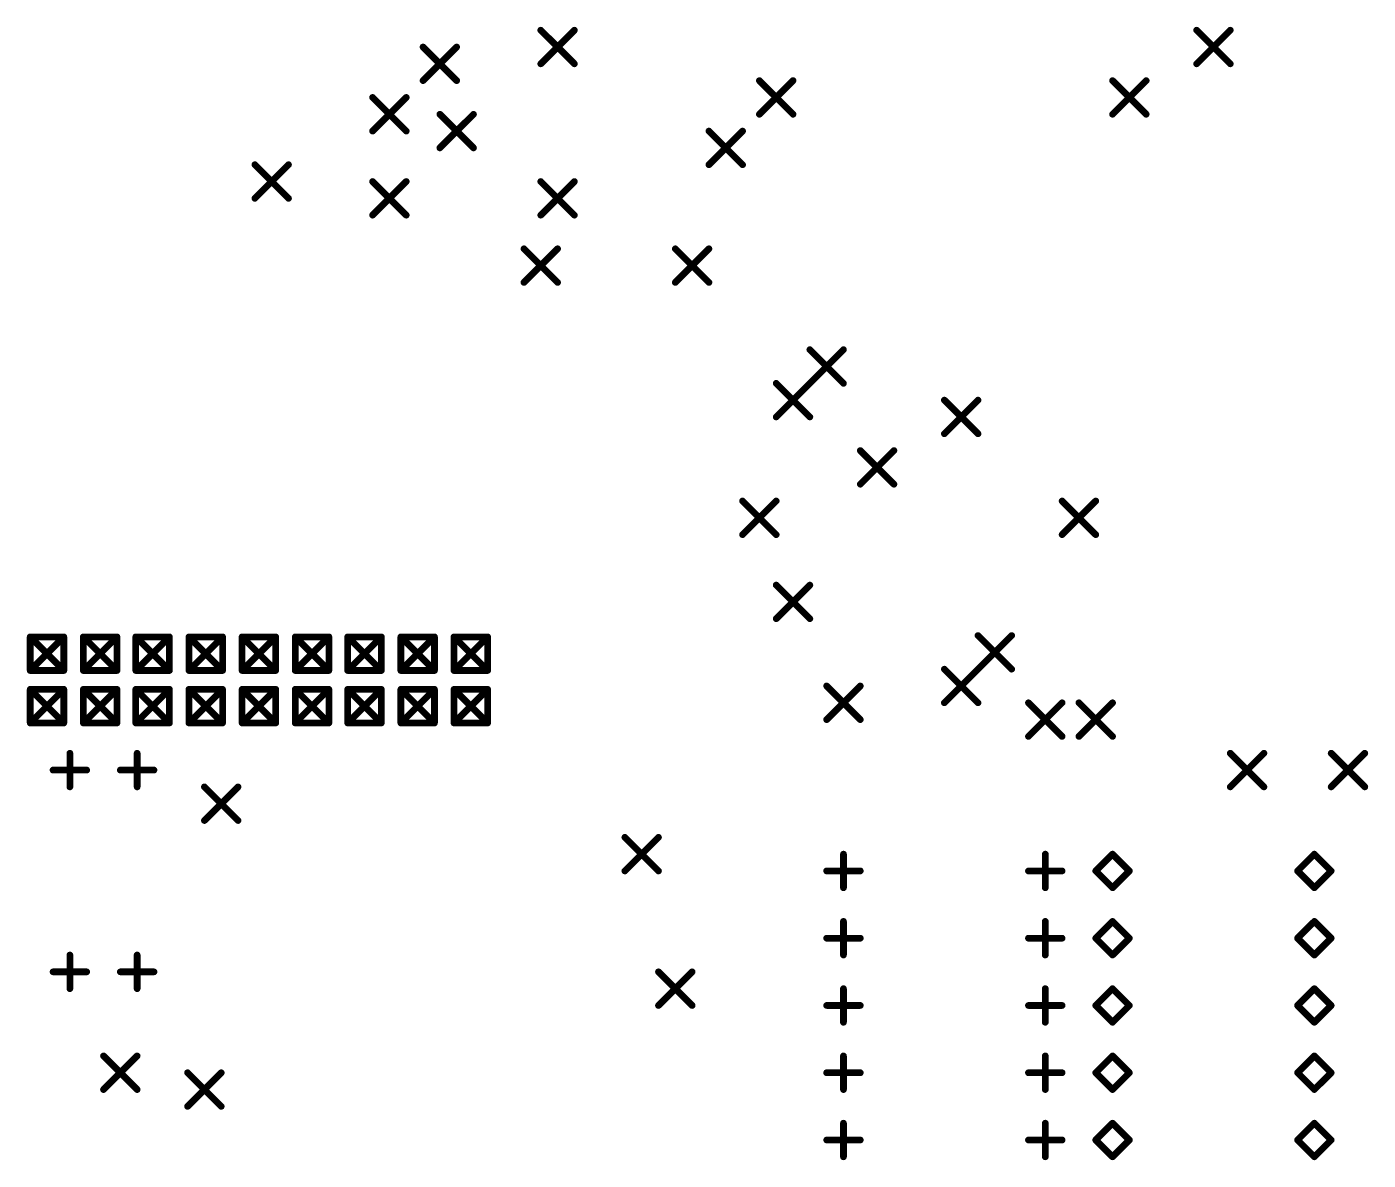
# Model space of a CAD drawing. Extents: x 0.17 to 7.45, y -1.34 to 4.7.
# Drawn here: x 1.982 to 3.976, y 1.391 to 3.076 of the extents above; entities that cross this region are included whole.
import ezdxf

# ---------------------------------------------------------------- set-up
doc = ezdxf.new("R2010")
doc.units = 0

msp = doc.modelspace()

# ---------------------------------------------------------------- linework, layer by layer
at = {"layer": 'DRD', "const_width": 0.01}
for points in [[(2.746, 3.071), (2.796, 3.021)], [(2.746, 3.021), (2.796, 3.071)], [(3.721, 3.071), (3.771, 3.021)], [(3.721, 3.021), (3.771, 3.071)], [(2.571, 3.046), (2.621, 2.996)], [(2.571, 2.996), (2.621, 3.046)], [(3.071, 2.996), (3.121, 2.946)], [(3.071, 2.946), (3.121, 2.996)], [(3.596, 2.996), (3.646, 2.946)], [(3.596, 2.946), (3.646, 2.996)], [(2.496, 2.971), (2.546, 2.921)], [(2.496, 2.921), (2.546, 2.971)], [(2.596, 2.946), (2.646, 2.896)], [(2.596, 2.896), (2.646, 2.946)], [(2.996, 2.921), (3.046, 2.871)], [(2.996, 2.871), (3.046, 2.921)], [(2.321, 2.871), (2.371, 2.821)], [(2.321, 2.821), (2.371, 2.871)], [(2.496, 2.846), (2.546, 2.796)], [(2.496, 2.796), (2.546, 2.846)], [(2.746, 2.846), (2.796, 2.796)], [(2.746, 2.796), (2.796, 2.846)], [(2.721, 2.746), (2.771, 2.696)], [(2.721, 2.696), (2.771, 2.746)], [(2.946, 2.746), (2.996, 2.696)], [(2.946, 2.696), (2.996, 2.746)], [(3.146, 2.596), (3.196, 2.546)], [(3.146, 2.546), (3.196, 2.596)], [(3.096, 2.546), (3.146, 2.496)], [(3.096, 2.496), (3.146, 2.546)], [(3.346, 2.521), (3.396, 2.471)], [(3.346, 2.471), (3.396, 2.521)], [(3.221, 2.446), (3.271, 2.396)], [(3.221, 2.396), (3.271, 2.446)], [(3.046, 2.371), (3.096, 2.321)], [(3.046, 2.321), (3.096, 2.371)], [(3.521, 2.371), (3.571, 2.321)], [(3.521, 2.321), (3.571, 2.371)], [(3.096, 2.246), (3.146, 2.196)], [(3.096, 2.196), (3.146, 2.246)], [(1.987, 2.169), (2.037, 2.119)], [(1.987, 2.119), (2.037, 2.169)], [(1.987, 2.169), (2.037, 2.169)], [(1.987, 2.119), (1.987, 2.169)], [(2.037, 2.169), (2.037, 2.119)], [(2.066, 2.169), (2.116, 2.119)], [(2.066, 2.119), (2.116, 2.169)], [(2.066, 2.169), (2.116, 2.169)], [(2.066, 2.119), (2.066, 2.169)], [(2.116, 2.169), (2.116, 2.119)], [(2.144, 2.169), (2.194, 2.119)], [(2.144, 2.119), (2.194, 2.169)], [(2.144, 2.169), (2.194, 2.169)], [(2.144, 2.119), (2.144, 2.169)], [(2.194, 2.169), (2.194, 2.119)], [(2.223, 2.169), (2.273, 2.119)], [(2.223, 2.119), (2.273, 2.169)], [(2.223, 2.169), (2.273, 2.169)], [(2.223, 2.119), (2.223, 2.169)], [(2.273, 2.169), (2.273, 2.119)], [(2.302, 2.169), (2.352, 2.119)], [(2.302, 2.119), (2.352, 2.169)], [(2.302, 2.169), (2.352, 2.169)], [(2.302, 2.119), (2.302, 2.169)], [(2.352, 2.169), (2.352, 2.119)], [(2.381, 2.169), (2.431, 2.119)], [(2.381, 2.119), (2.431, 2.169)], [(2.381, 2.169), (2.431, 2.169)], [(2.381, 2.119), (2.381, 2.169)], [(2.431, 2.169), (2.431, 2.119)], [(2.459, 2.169), (2.509, 2.119)], [(2.459, 2.119), (2.509, 2.169)], [(2.459, 2.169), (2.509, 2.169)], [(2.459, 2.119), (2.459, 2.169)], [(2.509, 2.169), (2.509, 2.119)], [(2.538, 2.169), (2.588, 2.119)], [(2.538, 2.119), (2.588, 2.169)], [(2.538, 2.169), (2.588, 2.169)], [(2.538, 2.119), (2.538, 2.169)], [(2.588, 2.169), (2.588, 2.119)], [(2.617, 2.169), (2.667, 2.119)], [(2.617, 2.119), (2.667, 2.169)], [(2.617, 2.169), (2.667, 2.169)], [(2.617, 2.119), (2.617, 2.169)], [(2.667, 2.169), (2.667, 2.119)], [(3.396, 2.171), (3.446, 2.121)], [(3.396, 2.121), (3.446, 2.171)], [(2.037, 2.119), (1.987, 2.119)], [(2.116, 2.119), (2.066, 2.119)], [(2.194, 2.119), (2.144, 2.119)], [(2.273, 2.119), (2.223, 2.119)], [(2.352, 2.119), (2.302, 2.119)], [(2.431, 2.119), (2.381, 2.119)], [(2.509, 2.119), (2.459, 2.119)], [(2.588, 2.119), (2.538, 2.119)], [(2.667, 2.119), (2.617, 2.119)], [(3.346, 2.121), (3.396, 2.071)], [(3.346, 2.071), (3.396, 2.121)], [(1.987, 2.091), (2.037, 2.041)], [(1.987, 2.041), (2.037, 2.091)], [(1.987, 2.091), (2.037, 2.091)], [(1.987, 2.041), (1.987, 2.091)], [(2.037, 2.091), (2.037, 2.041)], [(2.066, 2.091), (2.116, 2.041)], [(2.066, 2.041), (2.116, 2.091)], [(2.066, 2.091), (2.116, 2.091)], [(2.066, 2.041), (2.066, 2.091)], [(2.116, 2.091), (2.116, 2.041)], [(2.144, 2.091), (2.194, 2.041)], [(2.144, 2.041), (2.194, 2.091)], [(2.144, 2.091), (2.194, 2.091)], [(2.144, 2.041), (2.144, 2.091)], [(2.194, 2.091), (2.194, 2.041)], [(2.223, 2.091), (2.273, 2.041)], [(2.223, 2.041), (2.273, 2.091)], [(2.223, 2.091), (2.273, 2.091)], [(2.223, 2.041), (2.223, 2.091)], [(2.273, 2.091), (2.273, 2.041)], [(2.302, 2.091), (2.352, 2.041)], [(2.302, 2.041), (2.352, 2.091)], [(2.302, 2.091), (2.352, 2.091)], [(2.302, 2.041), (2.302, 2.091)], [(2.352, 2.091), (2.352, 2.041)], [(2.381, 2.091), (2.431, 2.041)], [(2.381, 2.041), (2.431, 2.091)], [(2.381, 2.091), (2.431, 2.091)], [(2.381, 2.041), (2.381, 2.091)], [(2.431, 2.091), (2.431, 2.041)], [(2.459, 2.091), (2.509, 2.041)], [(2.459, 2.041), (2.509, 2.091)], [(2.459, 2.091), (2.509, 2.091)], [(2.459, 2.041), (2.459, 2.091)], [(2.509, 2.091), (2.509, 2.041)], [(2.538, 2.091), (2.588, 2.041)], [(2.538, 2.041), (2.588, 2.091)], [(2.538, 2.091), (2.588, 2.091)], [(2.538, 2.041), (2.538, 2.091)], [(2.588, 2.091), (2.588, 2.041)], [(2.617, 2.091), (2.667, 2.041)], [(2.617, 2.041), (2.667, 2.091)], [(2.617, 2.091), (2.667, 2.091)], [(2.617, 2.041), (2.617, 2.091)], [(2.667, 2.091), (2.667, 2.041)], [(3.171, 2.096), (3.221, 2.046)], [(3.171, 2.046), (3.221, 2.096)], [(3.471, 2.071), (3.521, 2.021)], [(3.471, 2.021), (3.521, 2.071)], [(3.546, 2.071), (3.596, 2.021)], [(3.546, 2.021), (3.596, 2.071)], [(2.037, 2.041), (1.987, 2.041)], [(2.116, 2.041), (2.066, 2.041)], [(2.194, 2.041), (2.144, 2.041)], [(2.273, 2.041), (2.223, 2.041)], [(2.352, 2.041), (2.302, 2.041)], [(2.431, 2.041), (2.381, 2.041)], [(2.509, 2.041), (2.459, 2.041)], [(2.588, 2.041), (2.538, 2.041)], [(2.667, 2.041), (2.617, 2.041)], [(2.046, 1.946), (2.046, 1.996)], [(2.146, 1.946), (2.146, 1.996)], [(3.771, 1.996), (3.821, 1.946)], [(3.771, 1.946), (3.821, 1.996)], [(3.921, 1.996), (3.971, 1.946)], [(3.921, 1.946), (3.971, 1.996)], [(2.021, 1.971), (2.071, 1.971)], [(2.121, 1.971), (2.171, 1.971)], [(2.246, 1.946), (2.296, 1.896)], [(2.246, 1.896), (2.296, 1.946)], [(2.871, 1.871), (2.921, 1.821)], [(2.871, 1.821), (2.921, 1.871)], [(3.196, 1.796), (3.196, 1.846)], [(3.496, 1.796), (3.496, 1.846)], [(3.571, 1.821), (3.596, 1.846)], [(3.596, 1.846), (3.621, 1.821)], [(3.871, 1.821), (3.896, 1.846)], [(3.896, 1.846), (3.921, 1.821)], [(3.171, 1.821), (3.221, 1.821)], [(3.471, 1.821), (3.521, 1.821)], [(3.596, 1.796), (3.571, 1.821)], [(3.621, 1.821), (3.596, 1.796)], [(3.896, 1.796), (3.871, 1.821)], [(3.921, 1.821), (3.896, 1.796)], [(3.196, 1.696), (3.196, 1.746)], [(3.496, 1.696), (3.496, 1.746)], [(3.571, 1.721), (3.596, 1.746)], [(3.596, 1.746), (3.621, 1.721)], [(3.871, 1.721), (3.896, 1.746)], [(3.896, 1.746), (3.921, 1.721)], [(3.171, 1.721), (3.221, 1.721)], [(3.471, 1.721), (3.521, 1.721)], [(3.596, 1.696), (3.571, 1.721)], [(3.621, 1.721), (3.596, 1.696)], [(3.896, 1.696), (3.871, 1.721)], [(3.921, 1.721), (3.896, 1.696)], [(2.046, 1.646), (2.046, 1.696)], [(2.146, 1.646), (2.146, 1.696)], [(2.021, 1.671), (2.071, 1.671)], [(2.121, 1.671), (2.171, 1.671)], [(2.921, 1.671), (2.971, 1.621)], [(2.921, 1.621), (2.971, 1.671)], [(3.196, 1.596), (3.196, 1.646)], [(3.496, 1.596), (3.496, 1.646)], [(3.571, 1.621), (3.596, 1.646)], [(3.596, 1.646), (3.621, 1.621)], [(3.871, 1.621), (3.896, 1.646)], [(3.896, 1.646), (3.921, 1.621)], [(3.171, 1.621), (3.221, 1.621)], [(3.471, 1.621), (3.521, 1.621)], [(3.596, 1.596), (3.571, 1.621)], [(3.621, 1.621), (3.596, 1.596)], [(3.896, 1.596), (3.871, 1.621)], [(3.921, 1.621), (3.896, 1.596)], [(2.096, 1.546), (2.146, 1.496)], [(2.096, 1.496), (2.146, 1.546)], [(3.196, 1.496), (3.196, 1.546)], [(3.496, 1.496), (3.496, 1.546)], [(3.571, 1.521), (3.596, 1.546)], [(3.596, 1.546), (3.621, 1.521)], [(3.871, 1.521), (3.896, 1.546)], [(3.896, 1.546), (3.921, 1.521)], [(2.221, 1.521), (2.271, 1.471)], [(2.221, 1.471), (2.271, 1.521)], [(3.171, 1.521), (3.221, 1.521)], [(3.471, 1.521), (3.521, 1.521)], [(3.596, 1.496), (3.571, 1.521)], [(3.621, 1.521), (3.596, 1.496)], [(3.896, 1.496), (3.871, 1.521)], [(3.921, 1.521), (3.896, 1.496)], [(3.196, 1.396), (3.196, 1.446)], [(3.496, 1.396), (3.496, 1.446)], [(3.571, 1.421), (3.596, 1.446)], [(3.596, 1.446), (3.621, 1.421)], [(3.871, 1.421), (3.896, 1.446)], [(3.896, 1.446), (3.921, 1.421)], [(3.171, 1.421), (3.221, 1.421)], [(3.471, 1.421), (3.521, 1.421)], [(3.596, 1.396), (3.571, 1.421)], [(3.621, 1.421), (3.596, 1.396)], [(3.896, 1.396), (3.871, 1.421)], [(3.921, 1.421), (3.896, 1.396)]]:
    msp.add_lwpolyline(points, dxfattribs=at)
at = {"layer": 'DRD', "const_width": 0.005}
for points in [[(2.7435, 3.071, 1), (2.7485, 3.071, 1)], [(2.7935, 3.071, 1), (2.7985, 3.071, 1)], [(3.7185, 3.071, 1), (3.7235, 3.071, 1)], [(3.7685, 3.071, 1), (3.7735, 3.071, 1)], [(2.5685, 3.046, 1), (2.5735, 3.046, 1)], [(2.6185, 3.046, 1), (2.6235, 3.046, 1)], [(2.7435, 3.021, 1), (2.7485, 3.021, 1)], [(2.7935, 3.021, 1), (2.7985, 3.021, 1)], [(3.7185, 3.021, 1), (3.7235, 3.021, 1)], [(3.7685, 3.021, 1), (3.7735, 3.021, 1)], [(2.5685, 2.996, 1), (2.5735, 2.996, 1)], [(2.6185, 2.996, 1), (2.6235, 2.996, 1)], [(3.0685, 2.996, 1), (3.0735, 2.996, 1)], [(3.1185, 2.996, 1), (3.1235, 2.996, 1)], [(3.5935, 2.996, 1), (3.5985, 2.996, 1)], [(3.6435, 2.996, 1), (3.6485, 2.996, 1)], [(2.4935, 2.971, 1), (2.4985, 2.971, 1)], [(2.5435, 2.971, 1), (2.5485, 2.971, 1)], [(2.5935, 2.946, 1), (2.5985, 2.946, 1)], [(2.6435, 2.946, 1), (2.6485, 2.946, 1)], [(3.0685, 2.946, 1), (3.0735, 2.946, 1)], [(3.1185, 2.946, 1), (3.1235, 2.946, 1)], [(3.5935, 2.946, 1), (3.5985, 2.946, 1)], [(3.6435, 2.946, 1), (3.6485, 2.946, 1)], [(2.4935, 2.921, 1), (2.4985, 2.921, 1)], [(2.5435, 2.921, 1), (2.5485, 2.921, 1)], [(2.9935, 2.921, 1), (2.9985, 2.921, 1)], [(3.0435, 2.921, 1), (3.0485, 2.921, 1)], [(2.5935, 2.896, 1), (2.5985, 2.896, 1)], [(2.6435, 2.896, 1), (2.6485, 2.896, 1)], [(2.3185, 2.871, 1), (2.3235, 2.871, 1)], [(2.3685, 2.871, 1), (2.3735, 2.871, 1)], [(2.9935, 2.871, 1), (2.9985, 2.871, 1)], [(3.0435, 2.871, 1), (3.0485, 2.871, 1)], [(2.4935, 2.846, 1), (2.4985, 2.846, 1)], [(2.5435, 2.846, 1), (2.5485, 2.846, 1)], [(2.7435, 2.846, 1), (2.7485, 2.846, 1)], [(2.7935, 2.846, 1), (2.7985, 2.846, 1)], [(2.3185, 2.821, 1), (2.3235, 2.821, 1)], [(2.3685, 2.821, 1), (2.3735, 2.821, 1)], [(2.4935, 2.796, 1), (2.4985, 2.796, 1)], [(2.5435, 2.796, 1), (2.5485, 2.796, 1)], [(2.7435, 2.796, 1), (2.7485, 2.796, 1)], [(2.7935, 2.796, 1), (2.7985, 2.796, 1)], [(2.7185, 2.746, 1), (2.7235, 2.746, 1)], [(2.7685, 2.746, 1), (2.7735, 2.746, 1)], [(2.9435, 2.746, 1), (2.9485, 2.746, 1)], [(2.9935, 2.746, 1), (2.9985, 2.746, 1)], [(2.7185, 2.696, 1), (2.7235, 2.696, 1)], [(2.7685, 2.696, 1), (2.7735, 2.696, 1)], [(2.9435, 2.696, 1), (2.9485, 2.696, 1)], [(2.9935, 2.696, 1), (2.9985, 2.696, 1)], [(3.1435, 2.596, 1), (3.1485, 2.596, 1)], [(3.1935, 2.596, 1), (3.1985, 2.596, 1)], [(3.0935, 2.546, 1), (3.0985, 2.546, 1)], [(3.1435, 2.546, 1), (3.1485, 2.546, 1)], [(3.1435, 2.546, 1), (3.1485, 2.546, 1)], [(3.1935, 2.546, 1), (3.1985, 2.546, 1)], [(3.3435, 2.521, 1), (3.3485, 2.521, 1)], [(3.3935, 2.521, 1), (3.3985, 2.521, 1)], [(3.0935, 2.496, 1), (3.0985, 2.496, 1)], [(3.1435, 2.496, 1), (3.1485, 2.496, 1)], [(3.3435, 2.471, 1), (3.3485, 2.471, 1)], [(3.3935, 2.471, 1), (3.3985, 2.471, 1)], [(3.2185, 2.446, 1), (3.2235, 2.446, 1)], [(3.2685, 2.446, 1), (3.2735, 2.446, 1)], [(3.2185, 2.396, 1), (3.2235, 2.396, 1)], [(3.2685, 2.396, 1), (3.2735, 2.396, 1)], [(3.0435, 2.371, 1), (3.0485, 2.371, 1)], [(3.0935, 2.371, 1), (3.0985, 2.371, 1)], [(3.5185, 2.371, 1), (3.5235, 2.371, 1)], [(3.5685, 2.371, 1), (3.5735, 2.371, 1)], [(3.0435, 2.321, 1), (3.0485, 2.321, 1)], [(3.0935, 2.321, 1), (3.0985, 2.321, 1)], [(3.5185, 2.321, 1), (3.5235, 2.321, 1)], [(3.5685, 2.321, 1), (3.5735, 2.321, 1)], [(3.0935, 2.246, 1), (3.0985, 2.246, 1)], [(3.1435, 2.246, 1), (3.1485, 2.246, 1)], [(3.0935, 2.196, 1), (3.0985, 2.196, 1)], [(3.1435, 2.196, 1), (3.1485, 2.196, 1)], [(1.9845, 2.169, 1), (1.9895, 2.169, 1)], [(1.9845, 2.169, 1), (1.9895, 2.169, 1)], [(1.9845, 2.169, 1), (1.9895, 2.169, 1)], [(2.0345, 2.169, 1), (2.0395, 2.169, 1)], [(2.0345, 2.169, 1), (2.0395, 2.169, 1)], [(2.0345, 2.169, 1), (2.0395, 2.169, 1)], [(2.0635, 2.169, 1), (2.0685, 2.169, 1)], [(2.0635, 2.169, 1), (2.0685, 2.169, 1)], [(2.0635, 2.169, 1), (2.0685, 2.169, 1)], [(2.1135, 2.169, 1), (2.1185, 2.169, 1)], [(2.1135, 2.169, 1), (2.1185, 2.169, 1)], [(2.1135, 2.169, 1), (2.1185, 2.169, 1)], [(2.1415, 2.169, 1), (2.1465, 2.169, 1)], [(2.1415, 2.169, 1), (2.1465, 2.169, 1)], [(2.1415, 2.169, 1), (2.1465, 2.169, 1)], [(2.1915, 2.169, 1), (2.1965, 2.169, 1)], [(2.1915, 2.169, 1), (2.1965, 2.169, 1)], [(2.1915, 2.169, 1), (2.1965, 2.169, 1)], [(2.2205, 2.169, 1), (2.2255, 2.169, 1)], [(2.2205, 2.169, 1), (2.2255, 2.169, 1)], [(2.2205, 2.169, 1), (2.2255, 2.169, 1)], [(2.2705, 2.169, 1), (2.2755, 2.169, 1)], [(2.2705, 2.169, 1), (2.2755, 2.169, 1)], [(2.2705, 2.169, 1), (2.2755, 2.169, 1)], [(2.2995, 2.169, 1), (2.3045, 2.169, 1)], [(2.2995, 2.169, 1), (2.3045, 2.169, 1)], [(2.2995, 2.169, 1), (2.3045, 2.169, 1)], [(2.3495, 2.169, 1), (2.3545, 2.169, 1)], [(2.3495, 2.169, 1), (2.3545, 2.169, 1)], [(2.3495, 2.169, 1), (2.3545, 2.169, 1)], [(2.3785, 2.169, 1), (2.3835, 2.169, 1)], [(2.3785, 2.169, 1), (2.3835, 2.169, 1)], [(2.3785, 2.169, 1), (2.3835, 2.169, 1)], [(2.4285, 2.169, 1), (2.4335, 2.169, 1)], [(2.4285, 2.169, 1), (2.4335, 2.169, 1)], [(2.4285, 2.169, 1), (2.4335, 2.169, 1)], [(2.4565, 2.169, 1), (2.4615, 2.169, 1)], [(2.4565, 2.169, 1), (2.4615, 2.169, 1)], [(2.4565, 2.169, 1), (2.4615, 2.169, 1)], [(2.5065, 2.169, 1), (2.5115, 2.169, 1)], [(2.5065, 2.169, 1), (2.5115, 2.169, 1)], [(2.5065, 2.169, 1), (2.5115, 2.169, 1)], [(2.5355, 2.169, 1), (2.5405, 2.169, 1)], [(2.5355, 2.169, 1), (2.5405, 2.169, 1)], [(2.5355, 2.169, 1), (2.5405, 2.169, 1)], [(2.5855, 2.169, 1), (2.5905, 2.169, 1)], [(2.5855, 2.169, 1), (2.5905, 2.169, 1)], [(2.5855, 2.169, 1), (2.5905, 2.169, 1)], [(2.6145, 2.169, 1), (2.6195, 2.169, 1)], [(2.6145, 2.169, 1), (2.6195, 2.169, 1)], [(2.6145, 2.169, 1), (2.6195, 2.169, 1)], [(2.6645, 2.169, 1), (2.6695, 2.169, 1)], [(2.6645, 2.169, 1), (2.6695, 2.169, 1)], [(2.6645, 2.169, 1), (2.6695, 2.169, 1)], [(3.3935, 2.171, 1), (3.3985, 2.171, 1)], [(3.4435, 2.171, 1), (3.4485, 2.171, 1)], [(1.9845, 2.119, 1), (1.9895, 2.119, 1)], [(1.9845, 2.119, 1), (1.9895, 2.119, 1)], [(1.9845, 2.119, 1), (1.9895, 2.119, 1)], [(2.0345, 2.119, 1), (2.0395, 2.119, 1)], [(2.0345, 2.119, 1), (2.0395, 2.119, 1)], [(2.0345, 2.119, 1), (2.0395, 2.119, 1)], [(2.0635, 2.119, 1), (2.0685, 2.119, 1)], [(2.0635, 2.119, 1), (2.0685, 2.119, 1)], [(2.0635, 2.119, 1), (2.0685, 2.119, 1)], [(2.1135, 2.119, 1), (2.1185, 2.119, 1)], [(2.1135, 2.119, 1), (2.1185, 2.119, 1)], [(2.1135, 2.119, 1), (2.1185, 2.119, 1)], [(2.1415, 2.119, 1), (2.1465, 2.119, 1)], [(2.1415, 2.119, 1), (2.1465, 2.119, 1)], [(2.1415, 2.119, 1), (2.1465, 2.119, 1)], [(2.1915, 2.119, 1), (2.1965, 2.119, 1)], [(2.1915, 2.119, 1), (2.1965, 2.119, 1)], [(2.1915, 2.119, 1), (2.1965, 2.119, 1)], [(2.2205, 2.119, 1), (2.2255, 2.119, 1)], [(2.2205, 2.119, 1), (2.2255, 2.119, 1)], [(2.2205, 2.119, 1), (2.2255, 2.119, 1)], [(2.2705, 2.119, 1), (2.2755, 2.119, 1)], [(2.2705, 2.119, 1), (2.2755, 2.119, 1)], [(2.2705, 2.119, 1), (2.2755, 2.119, 1)], [(2.2995, 2.119, 1), (2.3045, 2.119, 1)], [(2.2995, 2.119, 1), (2.3045, 2.119, 1)], [(2.2995, 2.119, 1), (2.3045, 2.119, 1)], [(2.3495, 2.119, 1), (2.3545, 2.119, 1)], [(2.3495, 2.119, 1), (2.3545, 2.119, 1)], [(2.3495, 2.119, 1), (2.3545, 2.119, 1)], [(2.3785, 2.119, 1), (2.3835, 2.119, 1)], [(2.3785, 2.119, 1), (2.3835, 2.119, 1)], [(2.3785, 2.119, 1), (2.3835, 2.119, 1)], [(2.4285, 2.119, 1), (2.4335, 2.119, 1)], [(2.4285, 2.119, 1), (2.4335, 2.119, 1)], [(2.4285, 2.119, 1), (2.4335, 2.119, 1)], [(2.4565, 2.119, 1), (2.4615, 2.119, 1)], [(2.4565, 2.119, 1), (2.4615, 2.119, 1)], [(2.4565, 2.119, 1), (2.4615, 2.119, 1)], [(2.5065, 2.119, 1), (2.5115, 2.119, 1)], [(2.5065, 2.119, 1), (2.5115, 2.119, 1)], [(2.5065, 2.119, 1), (2.5115, 2.119, 1)], [(2.5355, 2.119, 1), (2.5405, 2.119, 1)], [(2.5355, 2.119, 1), (2.5405, 2.119, 1)], [(2.5355, 2.119, 1), (2.5405, 2.119, 1)], [(2.5855, 2.119, 1), (2.5905, 2.119, 1)], [(2.5855, 2.119, 1), (2.5905, 2.119, 1)], [(2.5855, 2.119, 1), (2.5905, 2.119, 1)], [(2.6145, 2.119, 1), (2.6195, 2.119, 1)], [(2.6145, 2.119, 1), (2.6195, 2.119, 1)], [(2.6145, 2.119, 1), (2.6195, 2.119, 1)], [(2.6645, 2.119, 1), (2.6695, 2.119, 1)], [(2.6645, 2.119, 1), (2.6695, 2.119, 1)], [(2.6645, 2.119, 1), (2.6695, 2.119, 1)], [(3.3435, 2.121, 1), (3.3485, 2.121, 1)], [(3.3935, 2.121, 1), (3.3985, 2.121, 1)], [(3.3935, 2.121, 1), (3.3985, 2.121, 1)], [(3.4435, 2.121, 1), (3.4485, 2.121, 1)], [(1.9845, 2.091, 1), (1.9895, 2.091, 1)], [(1.9845, 2.091, 1), (1.9895, 2.091, 1)], [(1.9845, 2.091, 1), (1.9895, 2.091, 1)], [(2.0345, 2.091, 1), (2.0395, 2.091, 1)], [(2.0345, 2.091, 1), (2.0395, 2.091, 1)], [(2.0345, 2.091, 1), (2.0395, 2.091, 1)], [(2.0635, 2.091, 1), (2.0685, 2.091, 1)], [(2.0635, 2.091, 1), (2.0685, 2.091, 1)], [(2.0635, 2.091, 1), (2.0685, 2.091, 1)], [(2.1135, 2.091, 1), (2.1185, 2.091, 1)], [(2.1135, 2.091, 1), (2.1185, 2.091, 1)], [(2.1135, 2.091, 1), (2.1185, 2.091, 1)], [(2.1415, 2.091, 1), (2.1465, 2.091, 1)], [(2.1415, 2.091, 1), (2.1465, 2.091, 1)], [(2.1415, 2.091, 1), (2.1465, 2.091, 1)], [(2.1915, 2.091, 1), (2.1965, 2.091, 1)], [(2.1915, 2.091, 1), (2.1965, 2.091, 1)], [(2.1915, 2.091, 1), (2.1965, 2.091, 1)], [(2.2205, 2.091, 1), (2.2255, 2.091, 1)], [(2.2205, 2.091, 1), (2.2255, 2.091, 1)], [(2.2205, 2.091, 1), (2.2255, 2.091, 1)], [(2.2705, 2.091, 1), (2.2755, 2.091, 1)], [(2.2705, 2.091, 1), (2.2755, 2.091, 1)], [(2.2705, 2.091, 1), (2.2755, 2.091, 1)], [(2.2995, 2.091, 1), (2.3045, 2.091, 1)], [(2.2995, 2.091, 1), (2.3045, 2.091, 1)], [(2.2995, 2.091, 1), (2.3045, 2.091, 1)], [(2.3495, 2.091, 1), (2.3545, 2.091, 1)], [(2.3495, 2.091, 1), (2.3545, 2.091, 1)], [(2.3495, 2.091, 1), (2.3545, 2.091, 1)], [(2.3785, 2.091, 1), (2.3835, 2.091, 1)], [(2.3785, 2.091, 1), (2.3835, 2.091, 1)], [(2.3785, 2.091, 1), (2.3835, 2.091, 1)], [(2.4285, 2.091, 1), (2.4335, 2.091, 1)], [(2.4285, 2.091, 1), (2.4335, 2.091, 1)], [(2.4285, 2.091, 1), (2.4335, 2.091, 1)], [(2.4565, 2.091, 1), (2.4615, 2.091, 1)], [(2.4565, 2.091, 1), (2.4615, 2.091, 1)], [(2.4565, 2.091, 1), (2.4615, 2.091, 1)], [(2.5065, 2.091, 1), (2.5115, 2.091, 1)], [(2.5065, 2.091, 1), (2.5115, 2.091, 1)], [(2.5065, 2.091, 1), (2.5115, 2.091, 1)], [(2.5355, 2.091, 1), (2.5405, 2.091, 1)], [(2.5355, 2.091, 1), (2.5405, 2.091, 1)], [(2.5355, 2.091, 1), (2.5405, 2.091, 1)], [(2.5855, 2.091, 1), (2.5905, 2.091, 1)], [(2.5855, 2.091, 1), (2.5905, 2.091, 1)], [(2.5855, 2.091, 1), (2.5905, 2.091, 1)], [(2.6145, 2.091, 1), (2.6195, 2.091, 1)], [(2.6145, 2.091, 1), (2.6195, 2.091, 1)], [(2.6145, 2.091, 1), (2.6195, 2.091, 1)], [(2.6645, 2.091, 1), (2.6695, 2.091, 1)], [(2.6645, 2.091, 1), (2.6695, 2.091, 1)], [(2.6645, 2.091, 1), (2.6695, 2.091, 1)], [(3.1685, 2.096, 1), (3.1735, 2.096, 1)], [(3.2185, 2.096, 1), (3.2235, 2.096, 1)], [(3.3435, 2.071, 1), (3.3485, 2.071, 1)], [(3.3935, 2.071, 1), (3.3985, 2.071, 1)], [(3.4685, 2.071, 1), (3.4735, 2.071, 1)], [(3.5185, 2.071, 1), (3.5235, 2.071, 1)], [(3.5435, 2.071, 1), (3.5485, 2.071, 1)], [(3.5935, 2.071, 1), (3.5985, 2.071, 1)], [(1.9845, 2.041, 1), (1.9895, 2.041, 1)], [(1.9845, 2.041, 1), (1.9895, 2.041, 1)], [(1.9845, 2.041, 1), (1.9895, 2.041, 1)], [(2.0345, 2.041, 1), (2.0395, 2.041, 1)], [(2.0345, 2.041, 1), (2.0395, 2.041, 1)], [(2.0345, 2.041, 1), (2.0395, 2.041, 1)], [(2.0635, 2.041, 1), (2.0685, 2.041, 1)], [(2.0635, 2.041, 1), (2.0685, 2.041, 1)], [(2.0635, 2.041, 1), (2.0685, 2.041, 1)], [(2.1135, 2.041, 1), (2.1185, 2.041, 1)], [(2.1135, 2.041, 1), (2.1185, 2.041, 1)], [(2.1135, 2.041, 1), (2.1185, 2.041, 1)], [(2.1415, 2.041, 1), (2.1465, 2.041, 1)], [(2.1415, 2.041, 1), (2.1465, 2.041, 1)], [(2.1415, 2.041, 1), (2.1465, 2.041, 1)], [(2.1915, 2.041, 1), (2.1965, 2.041, 1)], [(2.1915, 2.041, 1), (2.1965, 2.041, 1)], [(2.1915, 2.041, 1), (2.1965, 2.041, 1)], [(2.2205, 2.041, 1), (2.2255, 2.041, 1)], [(2.2205, 2.041, 1), (2.2255, 2.041, 1)], [(2.2205, 2.041, 1), (2.2255, 2.041, 1)], [(2.2705, 2.041, 1), (2.2755, 2.041, 1)], [(2.2705, 2.041, 1), (2.2755, 2.041, 1)], [(2.2705, 2.041, 1), (2.2755, 2.041, 1)], [(2.2995, 2.041, 1), (2.3045, 2.041, 1)], [(2.2995, 2.041, 1), (2.3045, 2.041, 1)], [(2.2995, 2.041, 1), (2.3045, 2.041, 1)], [(2.3495, 2.041, 1), (2.3545, 2.041, 1)], [(2.3495, 2.041, 1), (2.3545, 2.041, 1)], [(2.3495, 2.041, 1), (2.3545, 2.041, 1)], [(2.3785, 2.041, 1), (2.3835, 2.041, 1)], [(2.3785, 2.041, 1), (2.3835, 2.041, 1)], [(2.3785, 2.041, 1), (2.3835, 2.041, 1)], [(2.4285, 2.041, 1), (2.4335, 2.041, 1)], [(2.4285, 2.041, 1), (2.4335, 2.041, 1)], [(2.4285, 2.041, 1), (2.4335, 2.041, 1)], [(2.4565, 2.041, 1), (2.4615, 2.041, 1)], [(2.4565, 2.041, 1), (2.4615, 2.041, 1)], [(2.4565, 2.041, 1), (2.4615, 2.041, 1)], [(2.5065, 2.041, 1), (2.5115, 2.041, 1)], [(2.5065, 2.041, 1), (2.5115, 2.041, 1)], [(2.5065, 2.041, 1), (2.5115, 2.041, 1)], [(2.5355, 2.041, 1), (2.5405, 2.041, 1)], [(2.5355, 2.041, 1), (2.5405, 2.041, 1)], [(2.5355, 2.041, 1), (2.5405, 2.041, 1)], [(2.5855, 2.041, 1), (2.5905, 2.041, 1)], [(2.5855, 2.041, 1), (2.5905, 2.041, 1)], [(2.5855, 2.041, 1), (2.5905, 2.041, 1)], [(2.6145, 2.041, 1), (2.6195, 2.041, 1)], [(2.6145, 2.041, 1), (2.6195, 2.041, 1)], [(2.6145, 2.041, 1), (2.6195, 2.041, 1)], [(2.6645, 2.041, 1), (2.6695, 2.041, 1)], [(2.6645, 2.041, 1), (2.6695, 2.041, 1)], [(2.6645, 2.041, 1), (2.6695, 2.041, 1)], [(3.1685, 2.046, 1), (3.1735, 2.046, 1)], [(3.2185, 2.046, 1), (3.2235, 2.046, 1)], [(3.4685, 2.021, 1), (3.4735, 2.021, 1)], [(3.5185, 2.021, 1), (3.5235, 2.021, 1)], [(3.5435, 2.021, 1), (3.5485, 2.021, 1)], [(3.5935, 2.021, 1), (3.5985, 2.021, 1)], [(2.0435, 1.996, 1), (2.0485, 1.996, 1)], [(2.1435, 1.996, 1), (2.1485, 1.996, 1)], [(3.7685, 1.996, 1), (3.7735, 1.996, 1)], [(3.8185, 1.996, 1), (3.8235, 1.996, 1)], [(3.9185, 1.996, 1), (3.9235, 1.996, 1)], [(3.9685, 1.996, 1), (3.9735, 1.996, 1)], [(2.0185, 1.971, 1), (2.0235, 1.971, 1)], [(2.0685, 1.971, 1), (2.0735, 1.971, 1)], [(2.1185, 1.971, 1), (2.1235, 1.971, 1)], [(2.1685, 1.971, 1), (2.1735, 1.971, 1)], [(2.0435, 1.946, 1), (2.0485, 1.946, 1)], [(2.1435, 1.946, 1), (2.1485, 1.946, 1)], [(2.2435, 1.946, 1), (2.2485, 1.946, 1)], [(2.2935, 1.946, 1), (2.2985, 1.946, 1)], [(3.7685, 1.946, 1), (3.7735, 1.946, 1)], [(3.8185, 1.946, 1), (3.8235, 1.946, 1)], [(3.9185, 1.946, 1), (3.9235, 1.946, 1)], [(3.9685, 1.946, 1), (3.9735, 1.946, 1)], [(2.2435, 1.896, 1), (2.2485, 1.896, 1)], [(2.2935, 1.896, 1), (2.2985, 1.896, 1)], [(2.8685, 1.871, 1), (2.8735, 1.871, 1)], [(2.9185, 1.871, 1), (2.9235, 1.871, 1)], [(3.1935, 1.846, 1), (3.1985, 1.846, 1)], [(3.4935, 1.846, 1), (3.4985, 1.846, 1)], [(3.5935, 1.846, 1), (3.5985, 1.846, 1)], [(3.5935, 1.846, 1), (3.5985, 1.846, 1)], [(3.8935, 1.846, 1), (3.8985, 1.846, 1)], [(3.8935, 1.846, 1), (3.8985, 1.846, 1)], [(2.8685, 1.821, 1), (2.8735, 1.821, 1)], [(2.9185, 1.821, 1), (2.9235, 1.821, 1)], [(3.1685, 1.821, 1), (3.1735, 1.821, 1)], [(3.2185, 1.821, 1), (3.2235, 1.821, 1)], [(3.4685, 1.821, 1), (3.4735, 1.821, 1)], [(3.5185, 1.821, 1), (3.5235, 1.821, 1)], [(3.5685, 1.821, 1), (3.5735, 1.821, 1)], [(3.5685, 1.821, 1), (3.5735, 1.821, 1)], [(3.6185, 1.821, 1), (3.6235, 1.821, 1)], [(3.6185, 1.821, 1), (3.6235, 1.821, 1)], [(3.8685, 1.821, 1), (3.8735, 1.821, 1)], [(3.8685, 1.821, 1), (3.8735, 1.821, 1)], [(3.9185, 1.821, 1), (3.9235, 1.821, 1)], [(3.9185, 1.821, 1), (3.9235, 1.821, 1)], [(3.1935, 1.796, 1), (3.1985, 1.796, 1)], [(3.4935, 1.796, 1), (3.4985, 1.796, 1)], [(3.5935, 1.796, 1), (3.5985, 1.796, 1)], [(3.5935, 1.796, 1), (3.5985, 1.796, 1)], [(3.8935, 1.796, 1), (3.8985, 1.796, 1)], [(3.8935, 1.796, 1), (3.8985, 1.796, 1)], [(3.1935, 1.746, 1), (3.1985, 1.746, 1)], [(3.4935, 1.746, 1), (3.4985, 1.746, 1)], [(3.5935, 1.746, 1), (3.5985, 1.746, 1)], [(3.5935, 1.746, 1), (3.5985, 1.746, 1)], [(3.8935, 1.746, 1), (3.8985, 1.746, 1)], [(3.8935, 1.746, 1), (3.8985, 1.746, 1)], [(3.1685, 1.721, 1), (3.1735, 1.721, 1)], [(3.2185, 1.721, 1), (3.2235, 1.721, 1)], [(3.4685, 1.721, 1), (3.4735, 1.721, 1)], [(3.5185, 1.721, 1), (3.5235, 1.721, 1)], [(3.5685, 1.721, 1), (3.5735, 1.721, 1)], [(3.5685, 1.721, 1), (3.5735, 1.721, 1)], [(3.6185, 1.721, 1), (3.6235, 1.721, 1)], [(3.6185, 1.721, 1), (3.6235, 1.721, 1)], [(3.8685, 1.721, 1), (3.8735, 1.721, 1)], [(3.8685, 1.721, 1), (3.8735, 1.721, 1)], [(3.9185, 1.721, 1), (3.9235, 1.721, 1)], [(3.9185, 1.721, 1), (3.9235, 1.721, 1)], [(2.0435, 1.696, 1), (2.0485, 1.696, 1)], [(2.1435, 1.696, 1), (2.1485, 1.696, 1)], [(3.1935, 1.696, 1), (3.1985, 1.696, 1)], [(3.4935, 1.696, 1), (3.4985, 1.696, 1)], [(3.5935, 1.696, 1), (3.5985, 1.696, 1)], [(3.5935, 1.696, 1), (3.5985, 1.696, 1)], [(3.8935, 1.696, 1), (3.8985, 1.696, 1)], [(3.8935, 1.696, 1), (3.8985, 1.696, 1)], [(2.0185, 1.671, 1), (2.0235, 1.671, 1)], [(2.0685, 1.671, 1), (2.0735, 1.671, 1)], [(2.1185, 1.671, 1), (2.1235, 1.671, 1)], [(2.1685, 1.671, 1), (2.1735, 1.671, 1)], [(2.9185, 1.671, 1), (2.9235, 1.671, 1)], [(2.9685, 1.671, 1), (2.9735, 1.671, 1)], [(2.0435, 1.646, 1), (2.0485, 1.646, 1)], [(2.1435, 1.646, 1), (2.1485, 1.646, 1)], [(3.1935, 1.646, 1), (3.1985, 1.646, 1)], [(3.4935, 1.646, 1), (3.4985, 1.646, 1)], [(3.5935, 1.646, 1), (3.5985, 1.646, 1)], [(3.5935, 1.646, 1), (3.5985, 1.646, 1)], [(3.8935, 1.646, 1), (3.8985, 1.646, 1)], [(3.8935, 1.646, 1), (3.8985, 1.646, 1)], [(2.9185, 1.621, 1), (2.9235, 1.621, 1)], [(2.9685, 1.621, 1), (2.9735, 1.621, 1)], [(3.1685, 1.621, 1), (3.1735, 1.621, 1)], [(3.2185, 1.621, 1), (3.2235, 1.621, 1)], [(3.4685, 1.621, 1), (3.4735, 1.621, 1)], [(3.5185, 1.621, 1), (3.5235, 1.621, 1)], [(3.5685, 1.621, 1), (3.5735, 1.621, 1)], [(3.5685, 1.621, 1), (3.5735, 1.621, 1)], [(3.6185, 1.621, 1), (3.6235, 1.621, 1)], [(3.6185, 1.621, 1), (3.6235, 1.621, 1)], [(3.8685, 1.621, 1), (3.8735, 1.621, 1)], [(3.8685, 1.621, 1), (3.8735, 1.621, 1)], [(3.9185, 1.621, 1), (3.9235, 1.621, 1)], [(3.9185, 1.621, 1), (3.9235, 1.621, 1)], [(3.1935, 1.596, 1), (3.1985, 1.596, 1)], [(3.4935, 1.596, 1), (3.4985, 1.596, 1)], [(3.5935, 1.596, 1), (3.5985, 1.596, 1)], [(3.5935, 1.596, 1), (3.5985, 1.596, 1)], [(3.8935, 1.596, 1), (3.8985, 1.596, 1)], [(3.8935, 1.596, 1), (3.8985, 1.596, 1)], [(2.0935, 1.546, 1), (2.0985, 1.546, 1)], [(2.1435, 1.546, 1), (2.1485, 1.546, 1)], [(3.1935, 1.546, 1), (3.1985, 1.546, 1)], [(3.4935, 1.546, 1), (3.4985, 1.546, 1)], [(3.5935, 1.546, 1), (3.5985, 1.546, 1)], [(3.5935, 1.546, 1), (3.5985, 1.546, 1)], [(3.8935, 1.546, 1), (3.8985, 1.546, 1)], [(3.8935, 1.546, 1), (3.8985, 1.546, 1)], [(2.2185, 1.521, 1), (2.2235, 1.521, 1)], [(2.2685, 1.521, 1), (2.2735, 1.521, 1)], [(3.1685, 1.521, 1), (3.1735, 1.521, 1)], [(3.2185, 1.521, 1), (3.2235, 1.521, 1)], [(3.4685, 1.521, 1), (3.4735, 1.521, 1)], [(3.5185, 1.521, 1), (3.5235, 1.521, 1)], [(3.5685, 1.521, 1), (3.5735, 1.521, 1)], [(3.5685, 1.521, 1), (3.5735, 1.521, 1)], [(3.6185, 1.521, 1), (3.6235, 1.521, 1)], [(3.6185, 1.521, 1), (3.6235, 1.521, 1)], [(3.8685, 1.521, 1), (3.8735, 1.521, 1)], [(3.8685, 1.521, 1), (3.8735, 1.521, 1)], [(3.9185, 1.521, 1), (3.9235, 1.521, 1)], [(3.9185, 1.521, 1), (3.9235, 1.521, 1)], [(2.0935, 1.496, 1), (2.0985, 1.496, 1)], [(2.1435, 1.496, 1), (2.1485, 1.496, 1)], [(3.1935, 1.496, 1), (3.1985, 1.496, 1)], [(3.4935, 1.496, 1), (3.4985, 1.496, 1)], [(3.5935, 1.496, 1), (3.5985, 1.496, 1)], [(3.5935, 1.496, 1), (3.5985, 1.496, 1)], [(3.8935, 1.496, 1), (3.8985, 1.496, 1)], [(3.8935, 1.496, 1), (3.8985, 1.496, 1)], [(2.2185, 1.471, 1), (2.2235, 1.471, 1)], [(2.2685, 1.471, 1), (2.2735, 1.471, 1)], [(3.1935, 1.446, 1), (3.1985, 1.446, 1)], [(3.4935, 1.446, 1), (3.4985, 1.446, 1)], [(3.5935, 1.446, 1), (3.5985, 1.446, 1)], [(3.5935, 1.446, 1), (3.5985, 1.446, 1)], [(3.8935, 1.446, 1), (3.8985, 1.446, 1)], [(3.8935, 1.446, 1), (3.8985, 1.446, 1)], [(3.1685, 1.421, 1), (3.1735, 1.421, 1)], [(3.2185, 1.421, 1), (3.2235, 1.421, 1)], [(3.4685, 1.421, 1), (3.4735, 1.421, 1)], [(3.5185, 1.421, 1), (3.5235, 1.421, 1)], [(3.5685, 1.421, 1), (3.5735, 1.421, 1)], [(3.5685, 1.421, 1), (3.5735, 1.421, 1)], [(3.6185, 1.421, 1), (3.6235, 1.421, 1)], [(3.6185, 1.421, 1), (3.6235, 1.421, 1)], [(3.8685, 1.421, 1), (3.8735, 1.421, 1)], [(3.8685, 1.421, 1), (3.8735, 1.421, 1)], [(3.9185, 1.421, 1), (3.9235, 1.421, 1)], [(3.9185, 1.421, 1), (3.9235, 1.421, 1)], [(3.1935, 1.396, 1), (3.1985, 1.396, 1)], [(3.4935, 1.396, 1), (3.4985, 1.396, 1)], [(3.5935, 1.396, 1), (3.5985, 1.396, 1)], [(3.5935, 1.396, 1), (3.5985, 1.396, 1)], [(3.8935, 1.396, 1), (3.8985, 1.396, 1)], [(3.8935, 1.396, 1), (3.8985, 1.396, 1)]]:
    msp.add_lwpolyline(points, format="xyb", close=True, dxfattribs=at)

doc.saveas('drawing.dxf')
